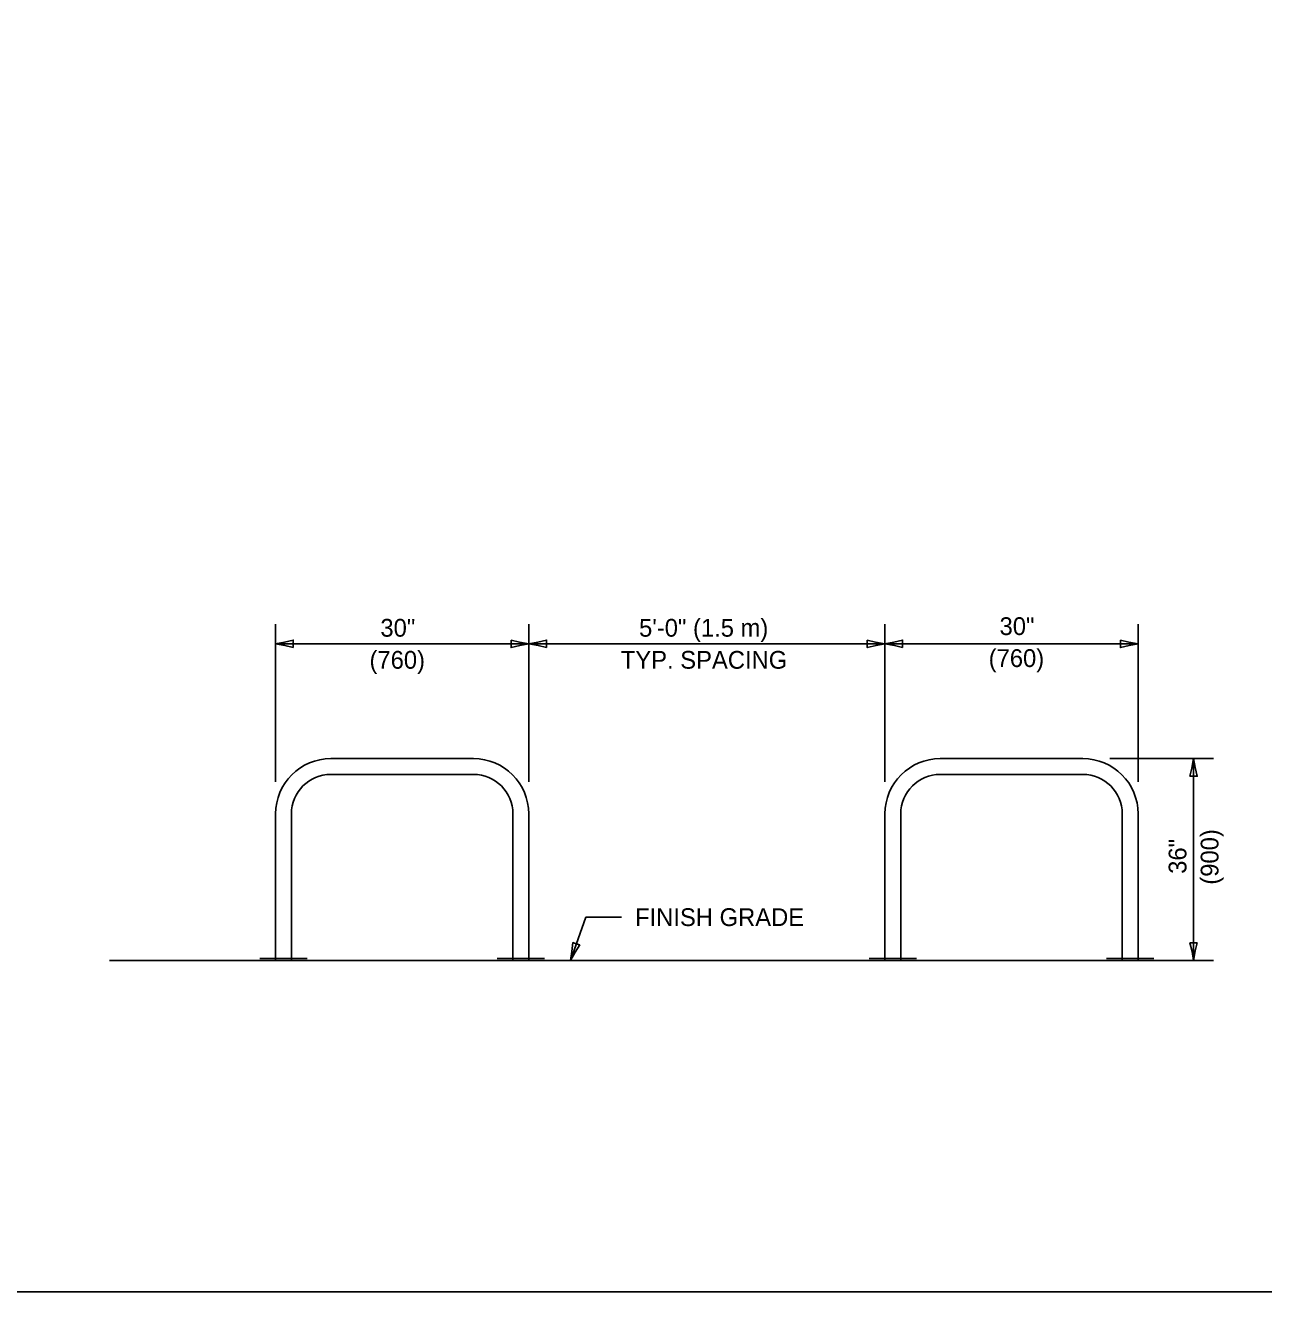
# Model space of a CAD drawing. Extents: x 2261914 to 2262544, y -3123460 to -3123060.
# Drawn here: x 2262109.8 to 2262305.4, y -3123459.7 to -3123259.7 of the extents above; entities that cross this region are included whole.
import ezdxf

# ---------------------------------------------------------------- set-up
doc = ezdxf.new("R2010")
doc.units = 0
for name, color, linetype in [('Default', 7, 'Continuous'), ('RD_Pr_Roadway_Dimensions', 7, 'Continuous'), ('RD_Pr_Roadway_Items', 7, 'Continuous'), ('RD_Pr_Roadway_Notes', 7, 'Continuous')]:
    doc.layers.add(name, color=color, linetype=linetype)

msp = doc.modelspace()

# ---------------------------------------------------------------- linework, layer by layer
at = {"layer": 'Default'}
msp.add_lwpolyline([(2261914.17, -3123459.7), (2262544.17, -3123459.7), (2262544.17, -3123059.7), (2261914.17, -3123059.7)], close=True, dxfattribs=at)
at = {"layer": 'RD_Pr_Roadway_Dimensions'}
for p, q in [((2262149.32, -3123354.25), (2262149.32, -3123379.16)), ((2262189.33, -3123354.25), (2262189.33, -3123379.16)), ((2262245.58, -3123354.25), (2262245.58, -3123379.16)), ((2262285.58, -3123354.25), (2262285.58, -3123379.16)), ((2262149.32, -3123357.38), (2262189.33, -3123357.38)), ((2262189.33, -3123357.38), (2262245.58, -3123357.38)), ((2262245.58, -3123357.38), (2262285.58, -3123357.38)), ((2262281.1, -3123375.5), (2262297.46, -3123375.5)), ((2262294.34, -3123375.5), (2262294.34, -3123407.38))]:
    msp.add_line(p, q, dxfattribs=at)
for points in [[(2262152.12, -3123357.96), (2262152.12, -3123357.38), (2262152.12, -3123356.79), (2262150.72, -3123357.13), (2262149.32, -3123357.38), (2262150.81, -3123357.65)], [(2262186.53, -3123356.79), (2262186.53, -3123357.38), (2262186.53, -3123357.96), (2262187.93, -3123357.62), (2262189.33, -3123357.38), (2262187.83, -3123357.11)], [(2262192.12, -3123357.96), (2262192.13, -3123357.38), (2262192.13, -3123356.79), (2262190.73, -3123357.13), (2262189.33, -3123357.38), (2262190.82, -3123357.65)], [(2262242.78, -3123356.79), (2262242.78, -3123357.38), (2262242.78, -3123357.96), (2262244.18, -3123357.62), (2262245.58, -3123357.38), (2262244.09, -3123357.11)], [(2262248.38, -3123357.96), (2262248.38, -3123357.38), (2262248.38, -3123356.79), (2262246.98, -3123357.13), (2262245.58, -3123357.38), (2262247.07, -3123357.65)], [(2262282.78, -3123356.79), (2262282.78, -3123357.38), (2262282.78, -3123357.96), (2262284.18, -3123357.62), (2262285.58, -3123357.38), (2262284.09, -3123357.11)], [(2262293.75, -3123378.3), (2262294.34, -3123378.3), (2262294.92, -3123378.3), (2262294.58, -3123376.9), (2262294.34, -3123375.5), (2262294.06, -3123376.99)], [(2262294.92, -3123404.58), (2262294.34, -3123404.58), (2262293.75, -3123404.58), (2262294.09, -3123405.98), (2262294.34, -3123407.38), (2262294.61, -3123405.89)]]:
    msp.add_lwpolyline(points, close=True, dxfattribs=at)
at = {"layer": 'RD_Pr_Roadway_Items'}
for p, q in [((2262158.07, -3123375.5), (2262180.57, -3123375.5)), ((2262254.33, -3123375.5), (2262276.83, -3123375.5)), ((2262158.07, -3123378), (2262180.57, -3123378)), ((2262254.33, -3123378), (2262276.83, -3123378)), ((2262149.32, -3123384.25), (2262149.32, -3123407.38)), ((2262151.82, -3123384.25), (2262151.82, -3123407.38)), ((2262186.82, -3123384.25), (2262186.82, -3123407.38)), ((2262189.33, -3123384.25), (2262189.33, -3123407.38)), ((2262245.58, -3123384.25), (2262245.58, -3123407.38)), ((2262248.08, -3123384.25), (2262248.08, -3123407.38)), ((2262283.08, -3123384.25), (2262283.08, -3123407.38)), ((2262285.58, -3123384.25), (2262285.58, -3123407.38)), ((2262123.07, -3123407.38), (2262297.46, -3123407.38)), ((2262146.82, -3123407.07), (2262154.32, -3123407.07)), ((2262184.32, -3123407.07), (2262191.82, -3123407.07)), ((2262197.45, -3123407.38), (2262297.46, -3123407.38)), ((2262243.08, -3123407.07), (2262250.58, -3123407.07)), ((2262280.58, -3123407.07), (2262288.08, -3123407.07))]:
    msp.add_line(p, q, dxfattribs=at)
for centre, radius, start, end in [((2262158.07, -3123384.25), 8.75, 90, 180), ((2262180.57, -3123384.25), 8.75, 0, 90), ((2262254.33, -3123384.25), 8.75, 90, 180), ((2262276.83, -3123384.25), 8.75, 0, 90), ((2262158.07, -3123384.25), 6.25, 90, 180), ((2262180.57, -3123384.25), 6.25, 0, 90), ((2262254.33, -3123384.25), 6.25, 90, 180), ((2262276.83, -3123384.25), 6.25, 0, 90)]:
    msp.add_arc(centre, radius, start, end, dxfattribs=at)
at = {"layer": 'RD_Pr_Roadway_Notes'}
for q in [(2262195.89, -3123407.38), (2262203.98, -3123400.55)]:
    msp.add_line((2262198.33, -3123400.55), q, dxfattribs=at)
msp.add_lwpolyline([(2262197.38, -3123404.94), (2262196.83, -3123404.75), (2262196.28, -3123404.55), (2262196.13, -3123405.98), (2262195.89, -3123407.38), (2262196.65, -3123406.07)], close=True, dxfattribs=at)

# ---------------------------------------------------------------- texts
at = {"layer": 'RD_Pr_Roadway_Dimensions'}
for s, p in [('30"', (2262165.88, -3123356.25)), ('5\'-0" (1.5 m)', (2262206.74, -3123356.25)), ('30"', (2262263.69, -3123355.99)), ('(760)', (2262164.16, -3123361.31)), ('TYP. SPACING', (2262203.86, -3123361.31)), ('(760)', (2262261.97, -3123361.04))]:
    msp.add_text(s, height=2.808, dxfattribs=at).set_placement(p)
for s, p in [('(900)', (2262298.27, -3123395.42)), ('36"', (2262293.21, -3123393.7))]:
    msp.add_text(s, height=2.808, rotation=90, dxfattribs=at).set_placement(p)
at = {"layer": 'RD_Pr_Roadway_Notes'}
msp.add_text('FINISH GRADE', height=2.808, dxfattribs=at).set_placement((2262206.11, -3123401.95))

doc.saveas('drawing.dxf')
